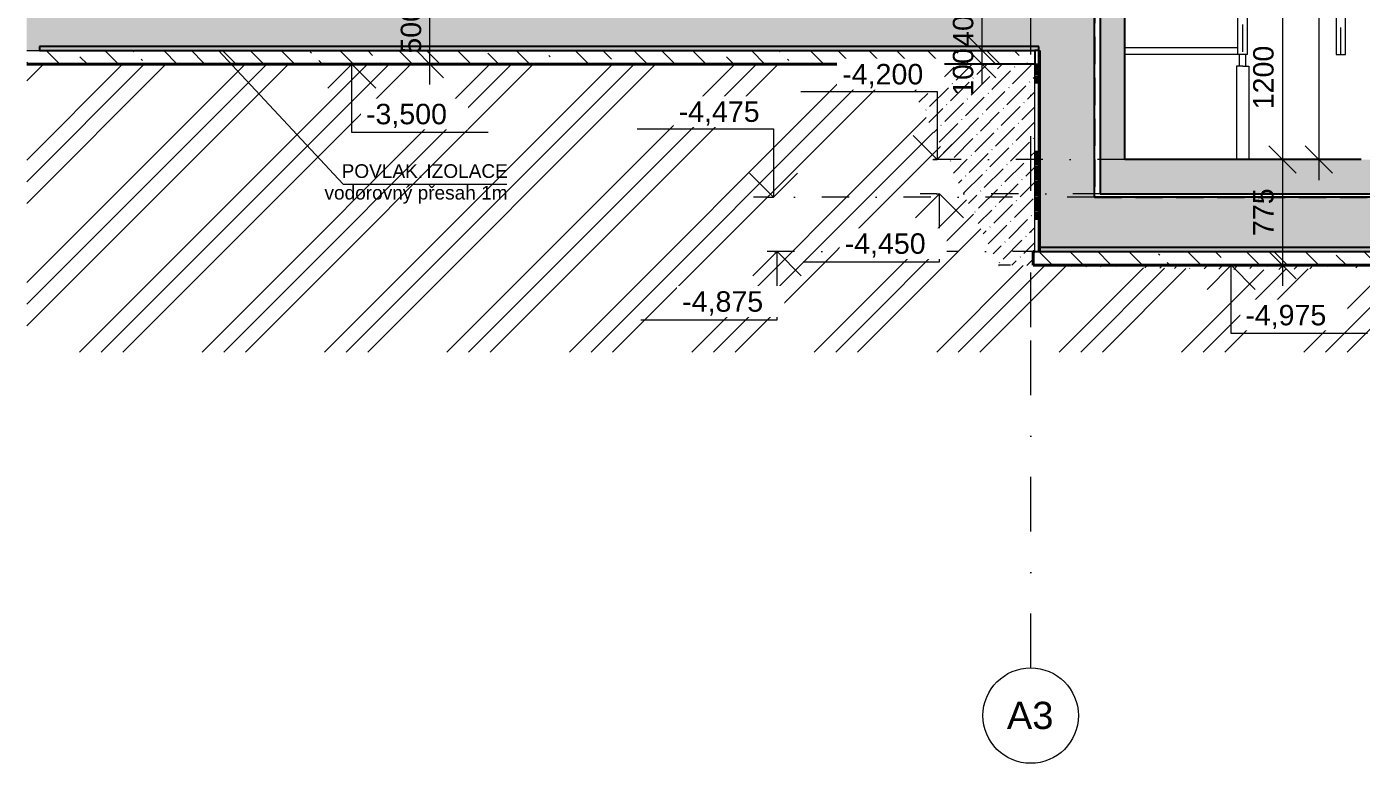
# Model space of a CAD drawing. Header units: millimetres. Extents: x -7743 to 191930, y -8645 to 72638.
# Drawn here: x 175881 to 185671, y -8628 to -3225 of the extents above; entities that cross this region are included whole.
import ezdxf

# ---------------------------------------------------------------- set-up
doc = ezdxf.new("R2010")
doc.units = ezdxf.units.MM
for name, pattern in [('HA_Dash_3mm-S1mm', [300, 200, -100]), ('HA_DashDot_10mm-S3mm', [1000, 400, -300, 0, -300]), ('HA_DashDot_6mm-S2mm', [600, 200, -200, 0, -200])]:
    doc.linetypes.add(name, pattern=pattern)
for name, color, linetype, lineweight in [('A-____-____-DIMS', 9, 'Continuous', 5), ('A-____-____-DIMS-100', 9, 'Continuous', 5), ('A-CLNG-____-MCUT', 9, 'Continuous', 25), ('A-CLNG-____-PATT', 9, 'Continuous', 25), ('A-DETL-____-CNTR', 9, 'HA_DashDot_6mm-S2mm', 9), ('A-DETL-____-HDLN', 9, 'HA_Dash_3mm-S1mm', 25), ('A-DETL-____-OTLN', 9, 'Continuous', 25), ('A-DETL-____-THIN', 9, 'Continuous', 9), ('A-DETL-____-WIDE', 9, 'Continuous', 40), ('A-DETL-GENF-OTLN', 9, 'Continuous', 9), ('A-FLOR-____-MCUT', 9, 'Continuous', 25), ('A-FLOR-____-PATT', 9, 'Continuous', 25), ('A-WALL-____-MCUT', 9, 'Continuous', 25), ('A-WALL-____-PATT', 9, 'Continuous', 25), ('G-____-____-DIMS', 9, 'Continuous', 5), ('G-____-____-TEXT', 9, 'Continuous', 5), ('I-WALL-____-MCUT', 9, 'Continuous', 25), ('S-GRID-____-IDEN', 9, 'Continuous', 9), ('S-GRID-____-OTLN', 9, 'Continuous', 5)]:
    doc.layers.add(name, color=color, linetype=linetype, lineweight=lineweight)
doc.styles.add('Arial', font='arial.ttf', dxfattribs={"height": 150})
doc.styles.add('Arial_1', font='arial.ttf', dxfattribs={"height": 200})
doc.styles.add('Arial_2', font='arial.ttf', dxfattribs={"height": 100})
doc.dimstyles.new('Inner_Dimensions', dxfattribs={"dimscale": 304.8, "dimtxt": 153.03891, "dimasz": 0.656168, "dimexe": 0.492126, "dimexo": 0.0625, "dimgap": 0.065617, "dimtad": 1, "dimdec": 0, "dimzin": 0, "dimdsep": 46, "dimtxsty": 'Arial', "dimblk1": 'OBLIQUE', "dimblk2": 'OBLIQUE', "dimsah": 1, "dimcen": 0.09, "dimdle": 0.492126, "dimazin": 0, "dimtfac": 1, "dimtdec": 4, "dimtix": 1, "dimtmove": 0, "dimatfit": 3, "dimfxl": 0.492126, "dimfxlon": 1, "dimtvp": 1, "dimtolj": 1, "dimtzin": 0, "dimlwd": 9, "dimlwe": 9, "dimarcsym": 2})
doc.dimstyles.new('Inner_Dimensions_2', dxfattribs={"dimscale": 304.8, "dimtxt": 153.03891, "dimasz": 0.656168, "dimexe": 0.492126, "dimexo": 0.0625, "dimgap": 0.065617, "dimtad": 1, "dimdec": 0, "dimzin": 0, "dimdsep": 46, "dimtxsty": 'Arial', "dimblk1": 'OBLIQUE', "dimblk2": 'OBLIQUE', "dimsah": 1, "dimcen": 0.09, "dimdle": 0.492126, "dimazin": 0, "dimtfac": 1, "dimtdec": 4, "dimtix": 1, "dimtmove": 2, "dimatfit": 3, "dimfxl": 0.492126, "dimfxlon": 1, "dimtvp": 1, "dimtolj": 1, "dimtzin": 0, "dimlwd": 9, "dimlwe": 9, "dimarcsym": 2})
pattern_1 = [(315, (167740.77, 1865.4), (215.526, 215.526), []), (315, (167740.77, 2068.6), (215.526, 215.526), [127, -76.2, 12.7, -76.2, -127]), (315, (167740.77, 2068.6), (215.526, 215.526), [-292.1, 127, 0])]

# ---------------------------------------------------------------- blocks, each defined once
blk = doc.blocks.new('Grid - Radius 3_5mm-353793-ŘEZ E-E OBJEKT A')
at = {"layer": 'S-GRID-____-IDEN'}
blk.add_circle((16200, -8278.1), 350, dxfattribs=at)
blk = doc.blocks.new('DIMBLOCK121-ŘEZ E-E OBJEKT A')
at = {"layer": 'A-____-____-DIMS-100', "lineweight": 9}
for p, q in [((185359.6, 11000), (185359.6, -4350)), ((185359.6, 10850), (185259.6, 10950)), ((185509.6, 10850), (185209.6, 10850)), ((185359.6, 10850), (185459.6, 10750)), ((185359.6, 10850), (185509.6, 10850)), ((185359.6, -4200), (185259.6, -4100)), ((185509.6, -4200), (185209.6, -4200)), ((185359.6, -4200), (185459.6, -4300)), ((185359.6, -4200), (185509.6, -4200))]:
    blk.add_line(p, q, dxfattribs=at)
at = {"layer": 'A-____-____-DIMS-100', "color": 0, "lineweight": 9, "insert": (185144.9, 3036.6), "char_height": 150, "width": 692.207, "attachment_point": 1, "rotation": 90, "line_spacing_factor": 0.941778, "style": 'Arial'}
blk.add_mtext('15050', dxfattribs=at)
blk = doc.blocks.new('_Oblique')
at = {"color": 0, "linetype": 'ByBlock', "lineweight": -2}
blk.add_line((-0.5, -0.5), (0.5, 0.5), dxfattribs=at)
blk = doc.blocks.new('DIMBLOCK122-ŘEZ E-E OBJEKT A')
at = {"layer": 'A-____-____-DIMS-100', "lineweight": 9}
for p, q in [((182889.3, -3400), (182789.3, -3300)), ((182739.3, -3400), (183039.3, -3400)), ((182889.3, -3400), (182739.3, -3400)), ((182889.3, -3500), (182789.3, -3400)), ((182889.3, -3650), (182889.3, -3400)), ((182889.3, -3400), (182989.3, -3500)), ((182739.3, -3500), (183039.3, -3500)), ((182889.3, -3500), (182739.3, -3500)), ((182889.3, -3500), (182989.3, -3600))]:
    blk.add_line(p, q, dxfattribs=at)
at = {"layer": 'A-____-____-DIMS-100', "color": 0, "lineweight": 9, "insert": (182674.5, -3732.1), "char_height": 150, "width": 415.324, "attachment_point": 1, "rotation": 90, "line_spacing_factor": 0.941778, "style": 'Arial'}
blk.add_mtext('100', dxfattribs=at)
blk = doc.blocks.new('DIMBLOCK123-ŘEZ E-E OBJEKT A')
at = {"layer": 'A-____-____-DIMS-100', "lineweight": 9}
for p, q in [((182889.3, -3000), (182789.3, -2900)), ((182739.3, -3000), (183039.3, -3000)), ((182889.3, -3000), (182739.3, -3000)), ((182889.3, -3400), (182889.3, -3000)), ((182889.3, -3000), (182989.3, -3100)), ((182889.3, -3400), (182789.3, -3300)), ((182739.3, -3400), (183039.3, -3400)), ((182889.3, -3400), (182739.3, -3400)), ((182889.3, -3400), (182989.3, -3500))]:
    blk.add_line(p, q, dxfattribs=at)
at = {"layer": 'A-____-____-DIMS-100', "color": 0, "lineweight": 9, "insert": (182674.5, -3373.1), "char_height": 150, "width": 415.324, "attachment_point": 1, "rotation": 90, "line_spacing_factor": 0.941778, "style": 'Arial'}
blk.add_mtext('400', dxfattribs=at)
blk = doc.blocks.new('DIMBLOCK133-ŘEZ E-E OBJEKT A')
at = {"layer": 'A-____-____-DIMS-100', "lineweight": 9}
for p, q in [((178839.3, -3000), (178739.3, -2900)), ((178689.3, -3000), (178989.3, -3000)), ((178839.3, -3000), (178689.3, -3000)), ((178839.3, -3650), (178839.3, -3000)), ((178839.3, -3000), (178939.3, -3100)), ((178839.3, -3500), (178739.3, -3400)), ((178689.3, -3500), (178989.3, -3500)), ((178839.3, -3500), (178689.3, -3500)), ((178839.3, -3500), (178939.3, -3600))]:
    blk.add_line(p, q, dxfattribs=at)
at = {"layer": 'A-____-____-DIMS-100', "color": 0, "lineweight": 9, "insert": (178624.6, -3423.1), "char_height": 150, "width": 415.324, "attachment_point": 1, "rotation": 90, "line_spacing_factor": 0.941778, "style": 'Arial'}
blk.add_mtext('500', dxfattribs=at)
blk = doc.blocks.new('DIMBLOCK145-ŘEZ E-E OBJEKT A')
at = {"layer": 'A-____-____-DIMS-100', "lineweight": 9}
for p, q in [((185091.8, -3000), (184991.8, -2900)), ((185091.8, -2850), (185091.8, -4200)), ((185241.8, -3000), (184941.8, -3000)), ((185091.8, -3000), (185191.8, -3100)), ((185091.8, -3000), (185241.8, -3000)), ((185091.8, -4200), (184991.8, -4100)), ((185241.8, -4200), (184941.8, -4200)), ((185091.8, -4200), (185191.8, -4300)), ((185091.8, -4200), (185241.8, -4200))]:
    blk.add_line(p, q, dxfattribs=at)
at = {"layer": 'A-____-____-DIMS-100', "color": 0, "lineweight": 9, "insert": (184877.1, -3830.7), "char_height": 150, "width": 553.765, "attachment_point": 1, "rotation": 90, "line_spacing_factor": 0.941778, "style": 'Arial'}
blk.add_mtext('1200', dxfattribs=at)
blk = doc.blocks.new('DIMBLOCK146-ŘEZ E-E OBJEKT A')
at = {"layer": 'A-____-____-DIMS-100', "lineweight": 9}
for p, q in [((185091.8, -4200), (184991.8, -4100)), ((185241.8, -4200), (184941.8, -4200)), ((185091.8, -4200), (185091.8, -5125)), ((185091.8, -4200), (185191.8, -4300)), ((185091.8, -4200), (185241.8, -4200)), ((185091.8, -4975), (184991.8, -4875)), ((185241.8, -4975), (184941.8, -4975)), ((185091.8, -4975), (185191.8, -5075)), ((185091.8, -4975), (185241.8, -4975))]:
    blk.add_line(p, q, dxfattribs=at)
at = {"layer": 'A-____-____-DIMS-100', "color": 0, "lineweight": 9, "insert": (184877.1, -4760.6), "char_height": 150, "width": 415.324, "attachment_point": 1, "rotation": 90, "line_spacing_factor": 0.941778, "style": 'Arial'}
blk.add_mtext('775', dxfattribs=at)
blk = doc.blocks.new('Spot Elevations - Flipped-794089-ŘEZ E-E OBJEKT A')
at = {"layer": 'G-____-____-DIMS', "lineweight": 9}
for p, q in [((17493.4, -5151.8), (17670.2, -4975)), ((17670.2, -4975), (17847, -5151.8)), ((17670.2, -5475), (17670.2, -4975)), ((18670.2, -5475), (17670.2, -5475))]:
    blk.add_line(p, q, dxfattribs=at)
blk = doc.blocks.new('Spot Elevations - Default-792506-ŘEZ E-E OBJEKT A')
at = {"layer": 'G-____-____-DIMS', "lineweight": 9}
for p, q in [((11559.3, -1000), (10559.3, -1000)), ((10559.3, -1000), (10559.3, -1500)), ((10382.5, -1323.2), (10559.3, -1500)), ((10559.3, -1500), (10736.1, -1323.2))]:
    blk.add_line(p, q, dxfattribs=at)

msp = doc.modelspace()

# ---------------------------------------------------------------- hatches: boundary and pattern name
at = {"layer": 'A-CLNG-____-PATT', "lineweight": 5}
h = msp.add_hatch(dxfattribs=at)
h.set_pattern_fill('FP_44', color=256, angle=-270, style=0, pattern_type=2)
h.set_pattern_definition([(270, (184803, -4845), (1000, 6e-14), []), (270, (184793, -4845), (1000, 6e-14), []), (270, (184783, -4845), (1000, 6e-14), []), (270, (184773, -4845), (1000, 6e-14), []), (270, (184763, -4845), (1000, 6e-14), []), (270, (184753, -4845), (1000, 6e-14), []), (270, (184743, -4845), (1000, 6e-14), []), (270, (184733, -4845), (1000, 6e-14), []), (270, (184723, -4845), (1000, 6e-14), []), (270, (184713, -4845), (1000, 6e-14), []), (270, (184703, -4845), (1000, 6e-14), []), (270, (184693, -4845), (1000, 6e-14), []), (270, (184683, -4845), (1000, 6e-14), []), (270, (184673, -4845), (1000, 6e-14), []), (270, (184663, -4845), (1000, 6e-14), []), (270, (184653, -4845), (1000, 6e-14), []), (270, (184643, -4845), (1000, 6e-14), []), (270, (184633, -4845), (1000, 6e-14), []), (270, (184623, -4845), (1000, 6e-14), []), (270, (184613, -4845), (1000, 6e-14), []), (270, (184603, -4845), (1000, 6e-14), []), (270, (184593, -4845), (1000, 6e-14), []), (270, (184583, -4845), (1000, 6e-14), []), (270, (184573, -4845), (1000, 6e-14), []), (270, (184563, -4845), (1000, 6e-14), []), (270, (184553, -4845), (1000, 6e-14), []), (270, (184543, -4845), (1000, 6e-14), []), (270, (184533, -4845), (1000, 6e-14), []), (270, (184523, -4845), (1000, 6e-14), []), (270, (184513, -4845), (1000, 6e-14), []), (270, (184503, -4845), (1000, 6e-14), []), (270, (184493, -4845), (1000, 6e-14), []), (270, (184483, -4845), (1000, 6e-14), []), (270, (184473, -4845), (1000, 6e-14), []), (270, (184463, -4845), (1000, 6e-14), []), (270, (184453, -4845), (1000, 6e-14), []), (270, (184443, -4845), (1000, 6e-14), []), (270, (184433, -4845), (1000, 6e-14), []), (270, (184423, -4845), (1000, 6e-14), []), (270, (184413, -4845), (1000, 6e-14), []), (270, (184403, -4845), (1000, 6e-14), []), (270, (184393, -4845), (1000, 6e-14), []), (270, (184383, -4845), (1000, 6e-14), []), (270, (184373, -4845), (1000, 6e-14), []), (270, (184363, -4845), (1000, 6e-14), []), (270, (184353, -4845), (1000, 6e-14), []), (270, (184343, -4845), (1000, 6e-14), []), (270, (184333, -4845), (1000, 6e-14), []), (270, (184323, -4845), (1000, 6e-14), []), (270, (184313, -4845), (1000, 6e-14), []), (270, (184303, -4845), (1000, 6e-14), [])])
h.paths.add_polyline_path([(183313.2, -4875), (183313.2, -4845), (183305.5, -4845), (183305.5, -4875)])
h.paths.add_polyline_path([(186300.5, -4875), (186300.5, -4845), (186290.5, -4845), (186290.5, -4875)])
at = {"layer": 'A-DETL-GENF-OTLN', "lineweight": 5}
h = msp.add_hatch(dxfattribs=at)
h.set_pattern_fill('FP_12', color=50, style=0, pattern_type=2)
h.set_pattern_definition([(45, (167740.8, 1865.4), (-449.013, 449.013), []), (45, (167899.5, 1865.4), (0, 898.026), []), (45, (167582, 1865.4), (0, 898.026), [])])
h.paths.add_polyline_path([(185291.4, -5611.4), (187171.7, -5611.4), (187171.7, -3790.9), (186590.5, -4975), (186453.3, -4975), (184920.4, -5009), (183096.7, -4975), (183010.5, -4975), (182288, -3500), (175881.2, -3500), (175881.2, -5611.4), (184349, -5611.4)])
h = msp.add_hatch(dxfattribs=at)
h.set_pattern_fill('FP_47', color=50, style=0, pattern_type=2)
h.set_pattern_definition([(45, (167740.77, 1865.4), (41.4322, 151.91765), [195.312, -39.062, 3.353, -35.71])])
h.paths.add_polyline_path([(184920.4, -5009), (186593.2, -4971.9), (187171.7, -3788.6), (187171.7, -3500), (186330.5, -3500), (186330.5, -4875), (186340.5, -4875), (186340.5, -4975), (183263.2, -4975), (183263.2, -4875), (183275.5, -4875), (183275.5, -3500), (182288, -3500), (183010.5, -4973.4), (184384.8, -4999)])
at = {"layer": 'A-FLOR-____-PATT', "lineweight": 9}
h = msp.add_hatch(color=256, dxfattribs=at)
h.paths.add_polyline_path([(175881.2, -3400), (183713.2, -3400), (183713.2, -3000), (175881.2, -3000), (175881.2, -3209.7)])
h.paths.add_polyline_path([(187171.7, -3400), (187171.7, -3000), (185890.5, -3000), (185890.5, -3400), (187090.5, -3400)])
at = {"layer": 'A-FLOR-____-PATT', "lineweight": 5}
h = msp.add_hatch(dxfattribs=at)
h.set_pattern_fill('FP_10', color=256, style=0, pattern_type=2)
h.set_pattern_definition(pattern_1)
h.paths.add_polyline_path([(186315.5, -3500), (187171.7, -3500), (187171.7, -3400), (186290.5, -3400), (186290.5, -3500)])
h.paths.add_polyline_path([(175881.2, -3500), (183313.2, -3500), (183313.2, -3400), (175881.2, -3400), (175881.2, -3432.4)])
at = {"layer": 'A-FLOR-____-PATT', "lineweight": 9}
for points in [[(184349, -4450), (185850.5, -4450), (185850.5, -4200), (183755.5, -4200), (183755.5, -4450), (183946.6, -4450)], [(185670.5, -4875), (186290.5, -4875), (186290.5, -4475), (183313.2, -4475), (183313.2, -4875), (184349, -4875)]]:
    msp.add_hatch(color=256, dxfattribs=at).paths.add_polyline_path(points)
at = {"layer": 'A-FLOR-____-PATT', "lineweight": 5}
h = msp.add_hatch(dxfattribs=at)
h.set_pattern_fill('FP_10', color=256, style=0, pattern_type=2)
h.set_pattern_definition(pattern_1)
h.paths.add_polyline_path([(185670.5, -4975), (186340.5, -4975), (186340.5, -4875), (183263.2, -4875), (183263.2, -4975), (184920.4, -4975)])
at = {"layer": 'A-WALL-____-PATT', "lineweight": 9}
h = msp.add_hatch(color=256, dxfattribs=at)
h.paths.add_polyline_path([(183935.5, -4200), (183935.5, -3000), (183755.5, -3000), (183755.5, -4200)])
h.paths.add_polyline_path([(183935.5, -820), (183935.5, -130), (183755.5, -130), (183755.5, -820), (183786.1, -820)])
msp.add_hatch(color=256, dxfattribs=at).paths.add_polyline_path([(183713.2, -4475), (183713.2, -3400), (183313.2, -3400), (183313.2, -4475)])
at = {"layer": 'A-WALL-____-PATT', "lineweight": 5}
h = msp.add_hatch(dxfattribs=at)
h.set_pattern_fill('FP_46', color=256, angle=90, style=0, pattern_type=2)
h.set_pattern_definition([(0, (183275.5, -4137.5), (0, 1000), []), (0, (183275.5, -4147.5), (0, 1000), []), (0, (183275.5, -4157.5), (0, 1000), []), (0, (183275.5, -4167.5), (0, 1000), []), (0, (183275.5, -4177.5), (0, 1000), []), (0, (183275.5, -4187.5), (0, 1000), []), (0, (183275.5, -4197.5), (0, 1000), []), (0, (183275.5, -4207.5), (0, 1000), []), (0, (183275.5, -4217.5), (0, 1000), []), (0, (183275.5, -4227.5), (0, 1000), []), (0, (183275.5, -4237.5), (0, 1000), []), (0, (183275.5, -4247.5), (0, 1000), []), (0, (183275.5, -4257.5), (0, 1000), []), (0, (183275.5, -4267.5), (0, 1000), []), (0, (183275.5, -4277.5), (0, 1000), []), (0, (183275.5, -4287.5), (0, 1000), []), (0, (183275.5, -4297.5), (0, 1000), []), (0, (183275.5, -4307.5), (0, 1000), []), (0, (183275.5, -4317.5), (0, 1000), []), (0, (183275.5, -4327.5), (0, 1000), []), (0, (183275.5, -4337.5), (0, 1000), []), (0, (183275.5, -4347.5), (0, 1000), []), (0, (183275.5, -4357.5), (0, 1000), []), (0, (183275.5, -4367.5), (0, 1000), []), (0, (183275.5, -4377.5), (0, 1000), []), (0, (183275.5, -4387.5), (0, 1000), []), (0, (183275.5, -4397.5), (0, 1000), []), (0, (183275.5, -4407.5), (0, 1000), []), (0, (183275.5, -4417.5), (0, 1000), []), (0, (183275.5, -4427.5), (0, 1000), []), (0, (183275.5, -4437.5), (0, 1000), []), (0, (183275.5, -4447.5), (0, 1000), []), (0, (183275.5, -4457.5), (0, 1000), []), (0, (183275.5, -4467.5), (0, 1000), []), (0, (183275.5, -4477.5), (0, 1000), []), (0, (183275.5, -4487.5), (0, 1000), []), (0, (183275.5, -4497.5), (0, 1000), []), (0, (183275.5, -4507.5), (0, 1000), []), (0, (183275.5, -4517.5), (0, 1000), []), (0, (183275.5, -4527.5), (0, 1000), []), (0, (183275.5, -4537.5), (0, 1000), []), (0, (183275.5, -4547.5), (0, 1000), []), (0, (183275.5, -4557.5), (0, 1000), []), (0, (183275.5, -4567.5), (0, 1000), []), (0, (183275.5, -4577.5), (0, 1000), []), (0, (183275.5, -4587.5), (0, 1000), []), (0, (183275.5, -4597.5), (0, 1000), []), (0, (183275.5, -4607.5), (0, 1000), []), (0, (183275.5, -4617.5), (0, 1000), []), (0, (183275.5, -4627.5), (0, 1000), []), (0, (183275.5, -4637.5), (0, 1000), [])])
h.paths.add_polyline_path([(183305.5, -4875), (183305.5, -3500), (183275.5, -3500), (183275.5, -4875), (183290.5, -4875)])

# ---------------------------------------------------------------- linework, layer by layer
at = {"layer": 'A-CLNG-____-MCUT'}
for p, q in [((183305.5, -3370), (175975.5, -3370)), ((175975.5, -3370), (175975.5, -3400)), ((175975.5, -3400), (183275.5, -3400)), ((183305.5, -3400), (183305.5, -3370)), ((186300.5, -4845), (183305.5, -4845)), ((183305.5, -4875), (186300.5, -4875))]:
    msp.add_line(p, q, dxfattribs=at)
at = {"layer": 'A-DETL-____-CNTR'}
for p, q in [((184800.5, -3410), (184800.5, 10420)), ((185520.5, -3430), (185520.5, 10420)), ((183935.5, -4200), (182435.5, -4200)), ((183713.2, -4475), (181213.2, -4475)), ((183755.5, -4450), (182435.5, -4450)), ((183313.2, -4875), (181213.2, -4875))]:
    msp.add_line(p, q, dxfattribs=at)
at = {"layer": 'A-DETL-____-HDLN'}
for p, q in [((183713.2, -3000), (183713.2, -4475)), ((183713.2, -4475), (185890.5, -4475)), ((183012.4, -4973.4), (183013.2, -4975))]:
    msp.add_line(p, q, dxfattribs=at)
at = {"layer": 'A-DETL-____-OTLN'}
msp.add_line((183275.5, -3500), (182288, -3500), dxfattribs=at)
at = {"layer": 'A-DETL-____-THIN'}
for p, q in [((185555.5, -3430), (185555.5, 10410)), ((184765.5, -3430), (184765.5, 10121.1)), ((184835.5, -3430), (184835.5, -2680)), ((185485.5, -2680), (185485.5, -3430)), ((177288, -3400), (178201.9, -4380)), ((184765.5, -3380), (183935.5, -3380)), ((183313.2, -3500), (182813.2, -3500)), ((183275.5, -4875), (183275.5, -3500)), ((184835.5, -3430), (183935.5, -3430)), ((184800.5, -3515), (184755.5, -3515)), ((184755.5, -3515), (184755.5, -4200)), ((184778, -3515), (184778, -3430)), ((184800.5, -3515), (184845.5, -3515)), ((184823, -3515), (184823, -3430)), ((184845.5, -3515), (184845.5, -4200)), ((185485.5, -3430), (185555.5, -3430)), ((178201.9, -4380), (179401.9, -4380)), ((183010.5, -4975), (183009.7, -4973.4)), ((183096.7, -4975), (183010.5, -4975))]:
    msp.add_line(p, q, dxfattribs=at)
at = {"layer": 'A-DETL-____-WIDE'}
for p, q in [((182288, -3500), (175881.2, -3500)), ((183263.2, -4975), (183263.2, -4875)), ((183263.2, -4875), (183275.5, -4875)), ((186340.5, -4975), (183263.2, -4975))]:
    msp.add_line(p, q, dxfattribs=at)
at = {"layer": 'A-FLOR-____-MCUT'}
for p, q in [((183713.2, -3400), (183713.2, -3000)), ((183275.5, -3500), (183313.2, -3500)), ((183755.5, -4200), (183755.5, -4450)), ((185670.5, -4200), (183935.5, -4200)), ((183313.2, -4475), (183313.2, -4875)), ((185890.5, -4475), (183713.2, -4475)), ((183755.5, -4450), (185850.5, -4450))]:
    msp.add_line(p, q, dxfattribs=at)
at = {"layer": 'A-FLOR-____-MCUT', "lineweight": 9}
msp.add_line((175881.2, -3400), (183313.2, -3400), dxfattribs=at)
at = {"layer": 'A-WALL-____-MCUT'}
for p, q in [((183313.2, -3400), (183313.2, -4475)), ((183713.2, -4475), (183713.2, -3400))]:
    msp.add_line(p, q, dxfattribs=at)
at = {"layer": 'G-____-____-DIMS', "lineweight": 9}
for p, q in [((182527.8, -4200), (182559.4, -4200)), ((181305, -4475), (181359.3, -4475)), ((182551.9, -4450), (182577, -4450)), ((181363.1, -4875), (181385.2, -4875)), ((184944.7, -4975), (184715.7, -4975))]:
    msp.add_line(p, q, dxfattribs=at)
at = {"layer": 'I-WALL-____-MCUT'}
for p, q in [((183755.5, -3000), (183755.5, -4200)), ((183935.5, -4200), (183935.5, -3000)), ((183305.5, -3400), (183275.5, -3400)), ((183275.5, -3400), (183275.5, -3500)), ((183305.5, -4875), (183305.5, -3400)), ((183275.5, -4875), (183305.5, -4875))]:
    msp.add_line(p, q, dxfattribs=at)
at = {"layer": 'S-GRID-____-OTLN', "linetype": 'HA_DashDot_10mm-S3mm', "lineweight": 9}
for p, q in [((183245.5, -5428.1), (183245.5, 13661.2)), ((183245.5, -7928.1), (183245.5, -5428.1))]:
    msp.add_line(p, q, dxfattribs=at)

# ---------------------------------------------------------------- block references
at = {"layer": 'G-____-____-DIMS', "lineweight": 9}
for p in [(160595.6, 1475), (167045.5, 0)]:
    msp.add_blockref('Spot Elevations - Flipped-794089-ŘEZ E-E OBJEKT A', p, dxfattribs=at)
at = {"layer": 'G-____-____-DIMS', "lineweight": 9, "extrusion": (0, 0, -1)}
for name, p in [('Spot Elevations - Default-792506-ŘEZ E-E OBJEKT A', (-193118.7, -2700)), ('Spot Elevations - Default-792506-ŘEZ E-E OBJEKT A', (-191918.6, -2975)), ('Spot Elevations - Flipped-794089-ŘEZ E-E OBJEKT A', (-200247.2, 525)), ('Spot Elevations - Flipped-794089-ŘEZ E-E OBJEKT A', (-199055.5, 100))]:
    msp.add_blockref(name, p, dxfattribs=at)
at = {"layer": 'S-GRID-____-IDEN'}
msp.add_blockref('Grid - Radius 3_5mm-353793-ŘEZ E-E OBJEKT A', (167045.5, 0), dxfattribs=at)

# ---------------------------------------------------------------- texts
at = {"layer": 'G-____-____-TEXT', "color": 7, "lineweight": 9, "char_height": 100, "attachment_point": 1, "style": 'Arial_2'}
for s, insert, width in [('POVLAK. ', (178191.1, -4234), 753.586), ('IZOLACE', (178812.8, -4234), 713.502), ('vodorovný p', (178065.4, -4392.7), 921.941), ('řesah 1m', (178826.1, -4392.7), 697.468)]:
    msp.add_mtext(s, dxfattribs=dict(at, insert=insert, width=width))
at = {"layer": 'S-GRID-____-IDEN', "lineweight": 5, "insert": (183070.8, -8176.6), "char_height": 200, "width": 424.894, "attachment_point": 1, "style": 'Arial_1'}
msp.add_mtext('A3', dxfattribs=at)

# ---------------------------------------------------------------- dimensions: what is measured, and where the dimension line sits
at = {"layer": 'A-____-____-DIMS', "lineweight": 9}
for base, p1, p2, override, picture, middle in [((185359.6, -4200), (185509.6, 10850), (185509.6, -4200), {"dimpost": '<>', "dimfxl": 15050}, 'DIMBLOCK121-ŘEZ E-E OBJEKT A', (185263, 3325)), ((178839.3, -3000), (178689.3, -3500), (178689.3, -3000), {"dimpost": '<>', "dimfxl": 500}, 'DIMBLOCK133-ŘEZ E-E OBJEKT A', (178742.7, -3250)), ((182889.3, -3000), (182739.3, -3400), (182739.3, -3000), {"dimpost": '<>', "dimfxl": 400}, 'DIMBLOCK123-ŘEZ E-E OBJEKT A', (182792.7, -3200)), ((185091.8, -4200), (185241.8, -3000), (185241.8, -4200), {"dimpost": '<>', "dimfxl": 1200}, 'DIMBLOCK145-ŘEZ E-E OBJEKT A', (184995.2, -3600)), ((185091.8, -4975), (185241.8, -4200), (185241.8, -4975), {"dimpost": '<>', "dimfxl": 775}, 'DIMBLOCK146-ŘEZ E-E OBJEKT A', (184995.5, -4587.5))]:
    dim = msp.add_linear_dim(base=base, p1=p1, p2=p2, angle=90, dimstyle='Inner_Dimensions', override=override, dxfattribs=at)
    dim.commit()
    dim.dimension.update_dxf_attribs({"geometry": picture, "text_midpoint": middle})
dim = msp.add_linear_dim(base=(182889.3, -3400), p1=(182739.3, -3500), p2=(182739.3, -3400), angle=90, dimstyle='Inner_Dimensions_2', override={"dimpost": '<>', "dimfxl": 100}, dxfattribs=at)
dim.commit()
dim.dimension.update_dxf_attribs({"geometry": 'DIMBLOCK122-ŘEZ E-E OBJEKT A', "text_midpoint": (182774.5, -3524.4), "dimtype": 160, "text_rotation": 90})

# ---------------------------------------------------------------- next in the draw order: texts
at = {"layer": 'G-____-____-DIMS', "lineweight": 9, "char_height": 150, "width": 710.695, "attachment_point": 1, "line_spacing_factor": 0.941778, "style": 'Arial', "bg_fill": 3, "box_fill_scale": 1.25, "bg_fill_color": 256, "bg_fill_true_color": 13158600, "bg_fill_transparency": 0}
for s, insert in [('-4,200', (181863.3, -3498.2)), ('-3,500', (178369.7, -3790.7)), ('-4,475', (180663.2, -3773.2)), ('-4,450', (181880.9, -4740.7)), ('-4,875', (180689.1, -5165.7)), ('-4,975', (184819.6, -5265.7))]:
    msp.add_mtext(s, dxfattribs=dict(at, insert=insert))

doc.saveas('drawing.dxf')
